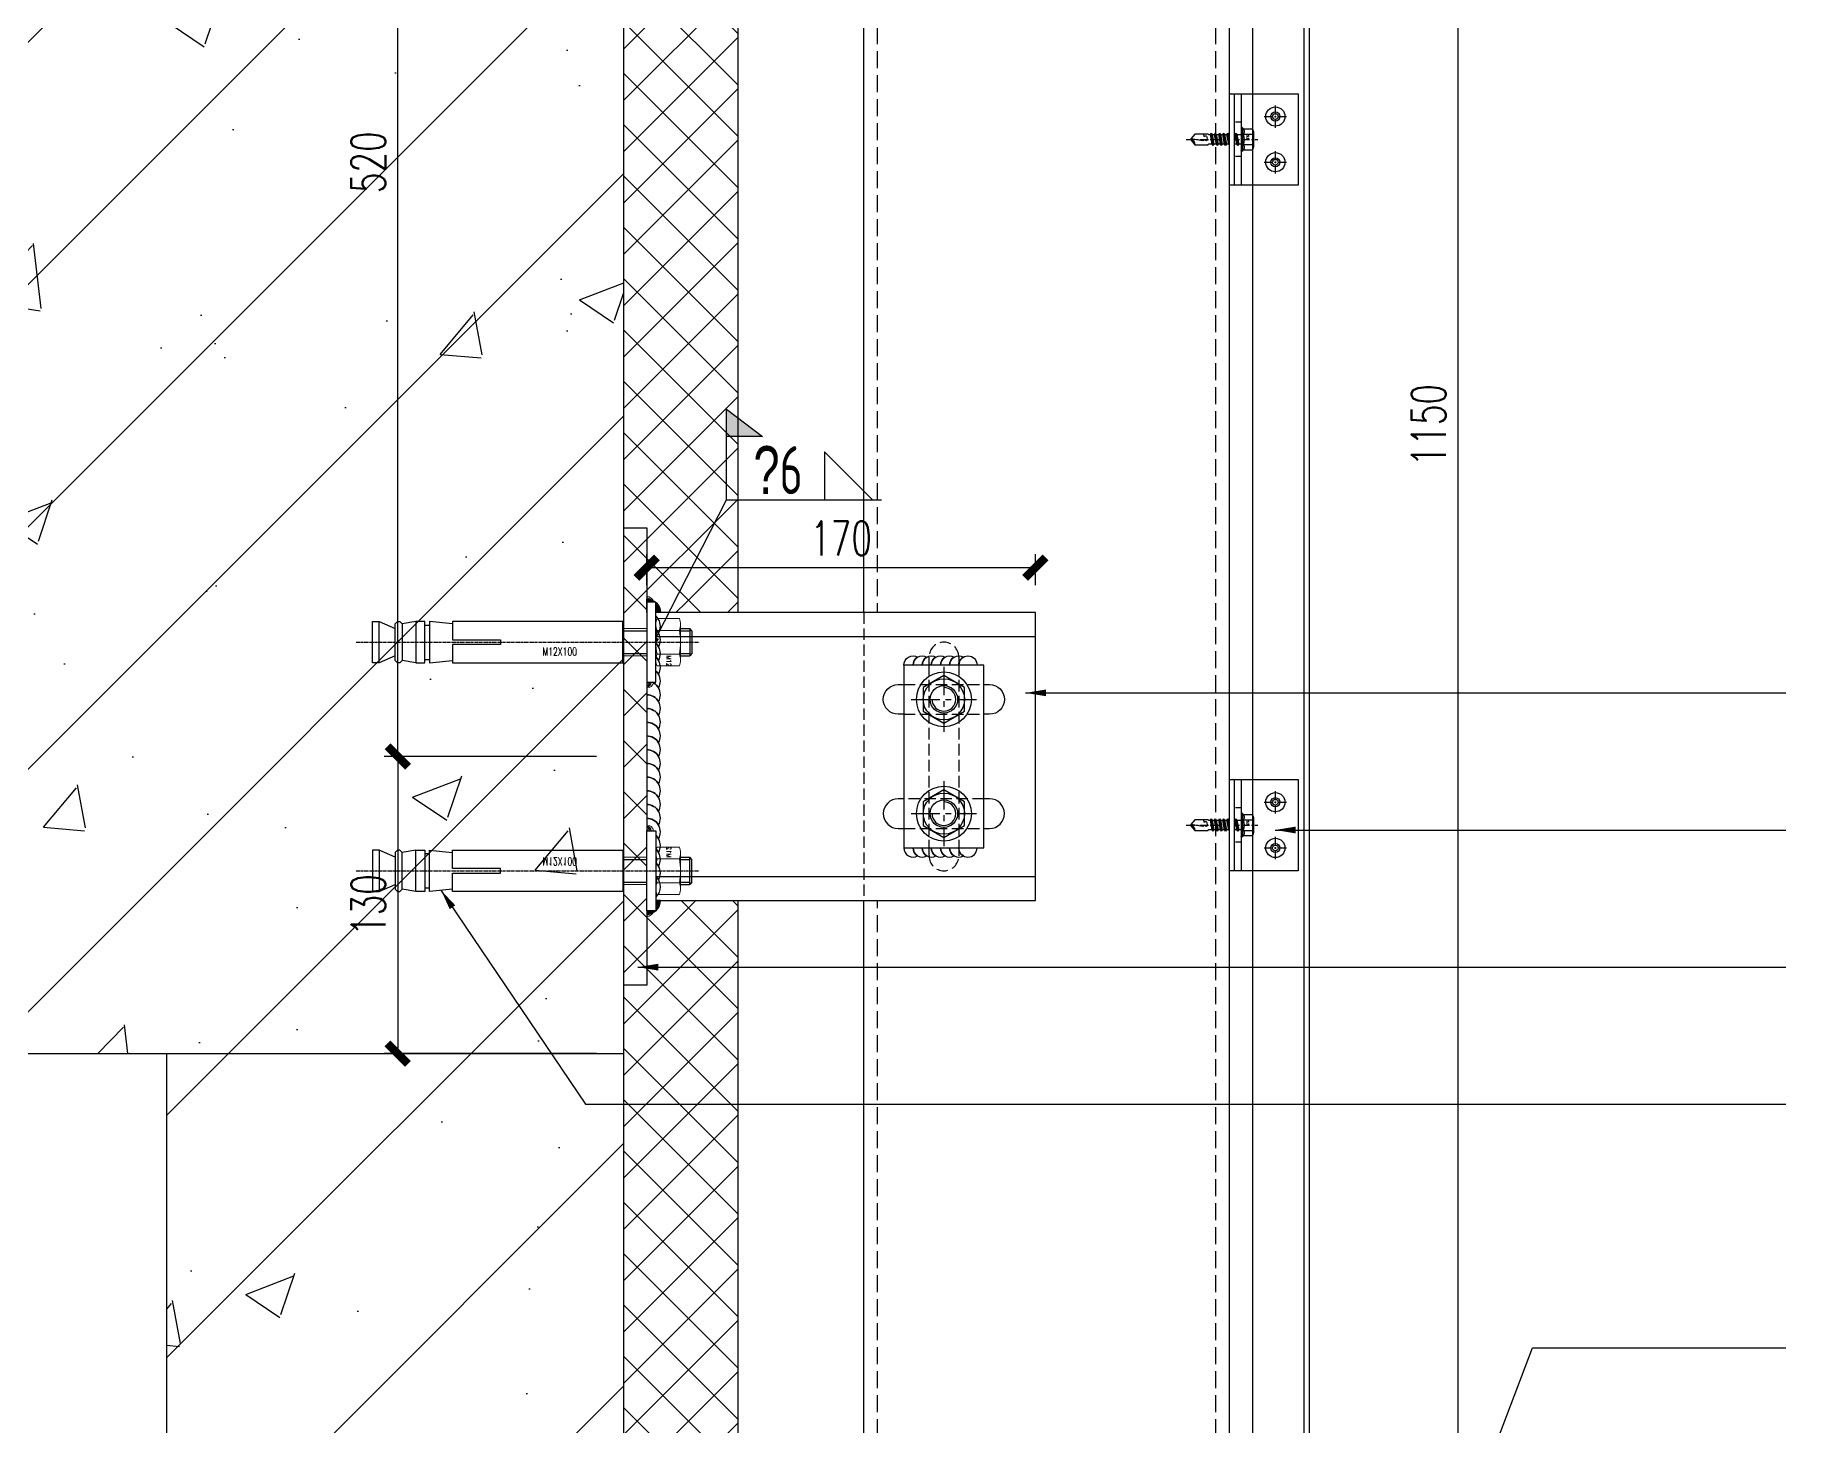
# Model space of a CAD drawing. Extents: x -160106 to 966792, y -663931 to 1550022.
# Drawn here: x -65094 to -64328, y -98717 to -98109 of the extents above; entities that cross this region are included whole.
import ezdxf
from ezdxf.enums import TextEntityAlignment as Align
from ezdxf.xclip import XClip

# ---------------------------------------------------------------- set-up
doc = ezdxf.new("R2010")
doc.units = 0
for name, pattern in [('CENTER', [2, 1.25, -0.25, 0.25, -0.25]), ('ZN-CENTER', [2, 1.25, -0.25, 0.25, -0.25]), ('ZN-DASH', [0.35, 0.25, -0.1])]:
    doc.linetypes.add(name, pattern=pattern)
for name, color, linetype in [('!ZN1-填充-8', 8, 'Continuous'), ('!ZN1-标注-173', 173, 'Continuous'), ('!ZN3-铝板幕墙-3', 3, 'Continuous'), ('!ZN4-焊缝-8', 8, 'Continuous'), ('!ZN4-辅助材料-1', 1, 'Continuous'), ('!ZN4-配件-11', 11, 'Continuous'), ('!ZN5-钢材投影-40', 40, 'Continuous'), ('!ZN5-铝材投影-112', 112, 'Continuous'), ('!ZN6-虚线-8', 8, 'ZN-DASH'), ('!ZN6-轴线-1', 1, 'ZN-CENTER'), ('0-钢材投影', 40, 'Continuous'), ('11紧固件', 11, 'Continuous'), ('11配件', 11, 'Continuous'), ('20剖面图$0$PUB_HATCH', 8, 'Continuous'), ('40钢材投影', 40, 'Continuous'), ('AS-WALL', 40, 'Continuous'), ('DIM', 173, 'Continuous'), ('DOTE', 1, 'CENTER'), ('Fill', 8, 'Continuous'), ('五金配件', 11, 'Continuous')]:
    doc.layers.add(name, color=color, linetype=linetype)
doc.layers.add('welding', color=1, linetype='Continuous', lineweight=18)
doc.styles.add('DHTEXT-1', font='ROMANS.shx', dxfattribs={"width": 0.7, "bigfont": 'CHINESE.shx'})
doc.styles.add('FS', font='simplex.shx', dxfattribs={"width": 0.7, "height": 5, "bigfont": 'TSSDCHN.SHX'})
doc.styles.add('HZ_TS_0.7', font='TSSDENG', dxfattribs={"width": 0.7, "bigfont": 'HZTXT'})
doc.dimstyles.new('ZN6', dxfattribs={"dimscale": 6, "dimtxt": 2.5, "dimasz": 1.5, "dimexe": 1, "dimexo": 2, "dimgap": 0.9, "dimtad": 1, "dimdec": 0, "dimdsep": 46, "dimtxsty": 'DHTEXT-1', "dimblk": 'ARCHTICK', "dimcen": 2.5, "dimclrd": 173, "dimclre": 173, "dimclrt": 7, "dimazin": 2, "dimtfac": 1, "dimtdec": 1, "dimtix": 1, "dimtmove": 2, "dimatfit": 3, "dimfxl": 0, "dimtolj": 1, "dimtzin": 0, "dimarcsym": 0})

# ---------------------------------------------------------------- blocks, each defined once
blk = doc.blocks.new('20250826163843')
at = {"layer": '!ZN3-铝板幕墙-3'}
for points in [[(-2725, -225), (305, -225), (305, 292.53)], [(-2702.5, -247.5), (327.5, -247.5), (327.5, 292.53)], [(-2700, -250), (330, -250), (330, 295.03)]]:
    blk.add_lwpolyline(points, dxfattribs=at)
blk = doc.blocks.new('*U1991')
at = {"color": 0, "linetype": 'ZN-CENTER', "ltscale": 3}
blk.add_line((24, 0), (-7.28, 0), dxfattribs=at)
at = {"ltscale": 10}
for p, q in [((-5.45, -3.46), (-5.45, 3.46)), ((-1.02, 4.62), (-4.95, 4.62)), ((-1.02, 2.31), (-4.95, 2.31)), ((-0.55, -5.12), (-0.55, 5.12)), ((-0.17, 5.48), (0, 4.84)), ((0, -4.84), (0, 4.84)), ((0, 2.08), (14.29, 2.08)), ((1.42, 2.73), (2.2, -2.73)), ((3.22, 2.73), (4, -2.73)), ((5.02, 2.73), (5.8, -2.73)), ((6.82, 2.73), (7.6, -2.73)), ((8.62, 2.73), (9.4, -2.73)), ((10.42, 2.73), (11.2, -2.73)), ((12.22, 2.73), (13, -2.73)), ((-1.02, -2.31), (-4.95, -2.31)), ((-1.02, -4.62), (-4.95, -4.62)), ((-0.17, -5.48), (0, -4.84)), ((14.29, -2.09), (0, -2.09))]:
    blk.add_line(p, q, dxfattribs=at)
for points in [[(1.83, -2.09), (1.05, 2.08), (1.42, 2.73), (1.79, 2.08), (2.57, -2.09), (2.2, -2.73)], [(3.63, -2.09), (2.85, 2.08), (3.22, 2.73), (3.59, 2.08), (4.37, -2.09), (4, -2.73)], [(5.43, -2.09), (4.65, 2.08), (5.02, 2.73), (5.39, 2.08), (6.17, -2.09), (5.8, -2.73)], [(7.23, -2.09), (6.45, 2.08), (6.82, 2.73), (7.19, 2.08), (7.97, -2.09), (7.6, -2.73)], [(9.03, -2.09), (8.25, 2.08), (8.62, 2.73), (8.99, 2.08), (9.77, -2.09), (9.4, -2.73)], [(10.83, -2.09), (10.05, 2.08), (10.42, 2.73), (10.79, 2.08), (11.57, -2.09), (11.2, -2.73)], [(12.63, -2.09), (11.85, 2.08), (12.22, 2.73), (12.59, 2.08), (13.37, -2.09), (13, -2.73)]]:
    blk.add_lwpolyline(points, close=True, dxfattribs=at)
for points in [[(14.29, -2.09, -0.414214), (14.45, -2.24), (14.45, -2.32), (20.18, -2.32), (22, -0.26), (22, 0.26), (20.18, 2.32), (14.45, 2.32), (14.45, 2.24, -0.414214), (14.29, 2.08)], [(16.51, -2.32), (16.36, -1.2), (15.83, -1.52, -0.530462), (15.03, -1.17), (14.81, 0.1, -0.651316), (15.47, 0.54), (16, 0.21), (16.77, 0.66), (22, -0.26, -0.201226), (20.18, 2.32)]]:
    blk.add_lwpolyline(points, format="xyb", dxfattribs=at)
for centre, radius, start, end in [((-3.87, 3.46), 1.58, 133.17355, 226.82645), ((0.13, 0), 5.58, 155.5673, 204.4327), ((0.07, 3.46), 1.58, 133.17355, 226.82645), ((4.07, 0), 5.58, 155.5673, 204.4327), ((7.48, -2.87), 11.32, 132.49215, 138.60636), ((-3.87, -3.46), 1.58, 133.17355, 226.82645), ((0.07, -3.46), 1.58, 133.17355, 226.82645), ((7.48, 2.87), 11.32, 221.39356, 227.50785)]:
    blk.add_arc(centre, radius, start, end, dxfattribs=at)
at = {"layer": 'Defpoints', "color": 0, "ltscale": 10, "style": 'DHTEXT-1', "width": 0.7}
blk.add_text('5.5', height=1, rotation=90, dxfattribs=at).set_placement((-2.46, -0.93), align=Align.CENTER)
blk = doc.blocks.new('*U2070')
at = {"color": 0, "linetype": 'CENTER', "ltscale": 3}
for p, q in [((4.88, 0), (-4.88, 0)), ((0, 4.88), (0, -4.88))]:
    blk.add_line(p, q, dxfattribs=at)
at = {"linetype": 'ByBlock', "ltscale": 10}
for radius in [4.2, 2, 1.23]:
    blk.add_circle((0, 0), radius, dxfattribs=at)
blk = doc.blocks.new('*U2372')
at = {"ltscale": 0.125}
blk.add_wipeout([(-20, -30), (20, -30), (20, -5), (-20, -5)], dxfattribs=at).dxf.layer = '!ZN6-虚线-8'
at = {"layer": '!ZN1-填充-8'}
h = blk.add_hatch(dxfattribs=at)
h.set_pattern_fill('NET3', color=256, scale=0.75, angle=180, style=0)
h.set_pattern_definition([(180, (-1731.706, 294.7402), (-3e-16, -2.38125), []), (240, (-1731.706, 294.7402), (2.062223, -1.190625), []), (300, (-1731.706, 294.7402), (2.062223, 1.190625), [])])
h.paths.add_polyline_path([(20, 0), (-20, 0), (-20, -2), (20, -2)])
at = {"layer": '!ZN5-铝材投影-112'}
blk.add_lwpolyline([(20, -2), (-20, -2), (-20, -30), (20, -30)], close=True, dxfattribs=at)
at = {"layer": '!ZN6-虚线-8', "linetype": 'ZN-DASH', "ltscale": 10}
for p, q in [((-7.5, -5), (-7.5, -2)), ((7.5, -5), (7.5, -2))]:
    blk.add_line(p, q, dxfattribs=at)
at = {"layer": '!ZN6-虚线-8', "color": 8, "linetype": 'ZN-DASH', "ltscale": 20}
blk.add_line((-20, -10), (20, -10), dxfattribs=at)
at = {"layer": '!ZN4-配件-11', "color": 1, "xscale": -1, "rotation": 270}
for name, p in [('*U1991', (0, -5)), ('*U2070', (-10, -20)), ('*U2070', (10, -20))]:
    blk.add_blockref(name, p, dxfattribs=at)
at = {"ltscale": 0.25}
blk.add_wipeout([(20, 0), (20, -2), (-20, -2), (-20, 0)], dxfattribs=at).dxf.layer = '!ZN4-辅助材料-1'
at = {"layer": '!ZN4-辅助材料-1'}
blk.add_lwpolyline([(20, 0), (-20, 0), (-20, -2), (20, -2)], close=True, dxfattribs=at)
at = {"layer": '!ZN5-铝材投影-112', "ltscale": 0.25}
blk.add_line((-20, -5), (20, -5), dxfattribs=at)
blk = doc.blocks.new('*U3384')
at = {"layer": '!ZN3-铝板幕墙-3'}
blk.add_line((-13.5, -5), (-1134, -5), dxfattribs=at)
blk.add_lwpolyline([(-1134, -30), (-10, -30, 0.414214), (-8, -28), (-8, -5), (-10.5, -5), (-10.5, -27, -0.414214), (-11, -27.5), (-1134, -27.5)], format="xyb", dxfattribs=at)
blk = doc.blocks.new('*U3389')
at = {"linetype": 'ZN-DASH', "ltscale": 20}
blk.add_wipeout([(-170, -63), (0, -63), (0, 63), (-170, 63)], dxfattribs=at).dxf.layer = '!ZN6-虚线-8'
at = {"layer": '!ZN4-焊缝-8', "ltscale": 0.1}
h = blk.add_hatch(color=256, dxfattribs=at)
edge = h.paths.add_edge_path()
edge.add_line((-164, 63), (-170, 63))
edge.add_line((-170, 63), (-170, 69))
edge.add_arc((-170, 63), 6, 0, 90, ccw=False)
h = blk.add_hatch(color=256, dxfattribs=at)
edge = h.paths.add_edge_path()
edge.add_line((-164, -63), (-170, -63))
edge.add_line((-170, -63), (-170, -69))
edge.add_arc((-170, -63), 6, 270, 360)
for points in [[(-164, 63), (-170, 63), (-170, 69, -0.414214)], [(-164, -63), (-170, -63), (-170, -69, 0.414214)]]:
    blk.add_lwpolyline(points, format="xyb", close=True, dxfattribs=at)
at = {"layer": '!ZN4-焊缝-8', "color": 8, "ltscale": 20}
blk.add_lwpolyline([(-170, -63, 1), (-170, -51, -0.267949), (-164.8, -54, 0.57735), (-170, -45, -0.267949), (-164.8, -48, 0.57735), (-170, -39, -0.267949), (-164.8, -42, 0.57735), (-170, -33, -0.267949), (-164.8, -36, 0.57735), (-170, -27, -0.267949), (-164.8, -30, 0.57735), (-170, -21, -0.267949), (-164.8, -24, 0.57735), (-170, -15, -0.267949), (-164.8, -18, 0.57735), (-170, -9, -0.267949), (-164.8, -12, 0.57735), (-170, -3, -0.267949), (-164.8, -6, 0.57735), (-170, 3, -0.267949), (-164.8, 0, 0.57735), (-170, 9, -0.267949), (-164.8, 6, 0.57735), (-170, 15, -0.267949), (-164.8, 12, 0.57735), (-170, 21, -0.267949), (-164.8, 18, 0.57735), (-170, 27, -0.267949), (-164.8, 24, 0.57735), (-170, 33, -0.267949), (-164.8, 30, 0.57735), (-170, 39, -0.267949), (-164.8, 36, 0.57735), (-170, 45, -0.267949), (-164.8, 42, 0.57735), (-170, 51, -0.267949), (-164.8, 48, 0.57735), (-170, 57, -0.267949), (-164.8, 54, 0.57735), (-170, 63)], format="xyb", dxfattribs=at)
at = {"layer": '!ZN4-焊缝-8', "ltscale": 0.1}
for points in [[(-57.5, 40, -0.57735), (-51.5, 43.46, 0.267949), (-53.5, 40, -0.57735), (-47.5, 43.46, 0.267949), (-49.5, 40, -0.57735), (-43.5, 43.46, 0.267949), (-45.5, 40, -0.57735), (-39.5, 43.46, 0.267949), (-41.5, 40, -0.57735), (-35.5, 43.46, 0.267949), (-37.5, 40, -0.57735), (-31.5, 43.46, 0.267949), (-33.5, 40, -1), (-25.5, 40, -1)], [(-57.5, -40, 0.57735), (-51.5, -43.46, -0.267949), (-53.5, -40, 0.57735), (-47.5, -43.46, -0.267949), (-49.5, -40, 0.57735), (-43.5, -43.46, -0.267949), (-45.5, -40, 0.57735), (-39.5, -43.46, -0.267949), (-41.5, -40, 0.57735), (-35.5, -43.46, -0.267949), (-37.5, -40, 0.57735), (-31.5, -43.46, -0.267949), (-33.5, -40, 1), (-25.5, -40, 1)]]:
    blk.add_lwpolyline(points, format="xyb", dxfattribs=at)
at = {"layer": '!ZN4-配件-11', "linetype": 'ByBlock', "ltscale": 10}
for points in [[(-31, 30.2), (-40, 35.39), (-49, 30.2), (-49, 19.8), (-40, 14.61), (-31, 19.8)], [(-31, -19.8), (-40, -14.61), (-49, -19.8), (-49, -30.2), (-40, -35.39), (-31, -30.2)]]:
    blk.add_lwpolyline(points, close=True, dxfattribs=at)
for centre, radius in [((-40, 25), 12), ((-40, 25), 9), ((-40, 25), 6), ((-40, -25), 12), ((-40, -25), 9), ((-40, -25), 6)]:
    blk.add_circle(centre, radius, dxfattribs=at)
for centre in [(-40, 25), (-40, -25)]:
    blk.add_arc(centre, 5.19, 180, 90, dxfattribs=at)
at = {"layer": '!ZN5-钢材投影-40'}
for p, q in [((-170, 52.44), (0, 52.44)), ((-170, -52.44), (0, -52.44))]:
    blk.add_line(p, q, dxfattribs=at)
for points in [[(-170, -63), (0, -63), (0, 63), (-170, 63)], [(-57.5, -40), (-22.5, -40), (-22.5, 40), (-57.5, 40), (-57.5, -40)]]:
    blk.add_lwpolyline(points, close=True, dxfattribs=at)
for points in [[(-57.5, 18.5), (-60, 18.5, -1), (-60, 31.5), (-57.5, 31.5)], [(-22.5, 31.5), (-20, 31.5, -1), (-20, 18.5), (-22.5, 18.5)], [(-57.5, -18.5), (-60, -18.5, 1), (-60, -31.5), (-57.5, -31.5)], [(-22.5, -31.5), (-20, -31.5, 1), (-20, -18.5), (-22.5, -18.5)]]:
    blk.add_lwpolyline(points, format="xyb", dxfattribs=at)
at = {"layer": '!ZN6-虚线-8', "linetype": 'ZN-DASH', "ltscale": 20}
for p, q in [((-75, 63), (-75, -63)), ((-57.5, 31.5), (-22.5, 31.5)), ((-57.5, 18.5), (-22.5, 18.5)), ((-22.5, -18.5), (-57.5, -18.5)), ((-57.5, -31.5), (-22.5, -31.5))]:
    blk.add_line(p, q, dxfattribs=at)
blk.add_lwpolyline([(-33.5, 40.5), (-33.5, -41.5), (-33.5, -43.5, -1), (-46.5, -43.5), (-46.5, -41.5), (-46.5, 40.5), (-46.5, 43.5, -1), (-33.5, 43.5)], format="xyb", close=True, dxfattribs=at)
at = {"layer": '!ZN6-轴线-1', "color": 1, "linetype": 'ZN-CENTER', "ltscale": 10}
for p, q in [((-40, 39.27), (-40, 10.73)), ((-54.27, 25), (-25.73, 25)), ((-40, -10.73), (-40, -39.27)), ((-54.27, -25), (-25.73, -25))]:
    blk.add_line(p, q, dxfattribs=at)
blk = doc.blocks.new('ZQM12X100')
at = {"layer": '11紧固件', "lineweight": 9, "ltscale": 2}
for p, q in [((-7.79, 14.8), (7.79, 14.8)), ((-9, -10.5), (-8.5, -10)), ((-8.5, -10), (8.5, -10)), ((9, -10.5), (8.5, -10))]:
    blk.add_line(p, q, dxfattribs=at)
for centre, radius, start, end in [((-7.79, 7.8), 7, 68.21321, 111.78679), ((0, -12.45), 27.25, 79.00727, 100.99273), ((7.79, 7.8), 7, 68.21321, 111.78679)]:
    blk.add_arc(centre, radius, start, end, dxfattribs=at)
at = {"layer": '11配件'}
for points in [[(9, -10.5), (-9, -10.5), (-9, -85), (-1, -85), (-1, -64), (1, -64), (1, -85), (9, -85), (9, -10.5)], [(-8, -85), (-9, -95), (9, -95), (8, -85)], [(-9, -101), (9, -101), (9, -97), (-9, -97), (-9, -101), (-8, -107)], [(-7.5, -97), (-7.5, -95)], [(7.5, -97), (7.5, -95)], [(9, -101), (8, -107), (9, -108), (9, -109), (8, -110), (-8, -110), (-9, -109), (-9, -108), (-8, -107), (8, -107)], [(6, -110), (9, -117), (9, -120), (-9, -120), (-9, -117), (-6, -110)], [(9, -117), (-9, -117)]]:
    blk.add_lwpolyline(points, dxfattribs=at)
at = {"layer": 'Fill'}
for p, q in [((-4.98, 14.8), (-4.98, 18.8)), ((4.97, 14.8), (4.97, 18.8))]:
    blk.add_line(p, q, dxfattribs=at)
at = {"layer": '五金配件'}
for p, q in [((-4.98, 19.8), (-5.98, 18.8)), ((-5.98, 18.8), (5.97, 18.8)), ((-5.98, 14.8), (-5.98, 18.8)), ((-4.98, 19.8), (4.97, 19.8)), ((4.97, 19.8), (5.97, 18.8)), ((5.97, 14.8), (5.97, 18.8))]:
    blk.add_line(p, q, dxfattribs=at)
at = {"layer": '11紧固件', "lineweight": 9, "ltscale": 2, "style": 'FS', "width": 0.8}
blk.add_text('M12', height=2, dxfattribs=at).set_placement((8.19, 9.64), align=Align.MIDDLE)
at = {"layer": 'Defpoints', "color": 1, "style": 'DHTEXT-1', "width": 0.7}
blk.add_text('M12X100', height=3.5, rotation=90, dxfattribs=at).set_placement((5.83, -45.61))
blk.add_wipeout([(17.5, 0), (17.5, 4), (-17.5, 4), (-17.5, 0)]).dxf.layer = '40钢材投影'
at = {"layer": '11紧固件', "lineweight": 9, "ltscale": 2}
for p, q in [((-10.39, 4.5), (-10.39, 14.3)), ((-5.2, 4.5), (-5.2, 14.3)), ((5.2, 4.5), (5.2, 14.3)), ((10.39, 4.5), (10.39, 14.3)), ((-9.2, 4), (9.2, 4)), ((-7.79, 4), (7.79, 4)), ((-5.98, -10), (-5.98, 0)), ((5.97, -10), (5.97, 0))]:
    blk.add_line(p, q, dxfattribs=at)
for centre, radius, start, end in [((-7.79, 11), 7, 248.21321, 291.78679), ((0, 31.25), 27.25, 259.00727, 280.99273), ((7.79, 11), 7, 248.21321, 291.78679)]:
    blk.add_arc(centre, radius, start, end, dxfattribs=at)
at = {"layer": '40钢材投影'}
blk.add_lwpolyline([(17.5, 0), (17.5, 4), (-17.5, 4), (-17.5, 0)], close=True, dxfattribs=at)
at = {"layer": 'DOTE'}
blk.add_line((0, -127.11), (0, 23.01), dxfattribs=at)
at = {"layer": 'Fill'}
for p, q in [((-4.98, -10), (-4.98, 0)), ((4.97, -10), (4.97, 0))]:
    blk.add_line(p, q, dxfattribs=at)
at = {"layer": 'welding', "color": 8}
for points in [[(-17.5, 0.5, 0.414214), (-18, 0)], [(19, 0, 0.414214), (17.5, 1.5)], [(18.5, 0, 0.414214), (17.5, 1)], [(18, 0, 0.414214), (17.5, 0.5)]]:
    blk.add_lwpolyline(points, format="xyb", dxfattribs=at)
for centre, radius, start, end in [((-17.03, 0.07), 2.97, 99.0812, 181.30766), ((-17.5, 0), 2, 90, 180), ((-17.5, 0), 1.5, 90, 180), ((-17.5, 0), 1, 90, 180), ((17.03, 0.07), 2.97, 358.69234, 80.9188), ((17.5, 0), 2, 0, 90)]:
    blk.add_arc(centre, radius, start, end, dxfattribs=at)
blk = doc.blocks.new('A$C56504be4')
at = {"layer": '11紧固件', "rotation": 270}
blk.add_blockref('ZQM12X100', (10, 50), dxfattribs=at)
at = {"layer": '0-钢材投影', "ltscale": 10}
blk.add_lwpolyline([(10, 100), (10, -100), (0, -100), (0, 100)], close=True, dxfattribs=at)
at = {"layer": '11紧固件', "xscale": -1, "rotation": 270}
blk.add_blockref('ZQM12X100', (10, -50), dxfattribs=at)
blk = doc.blocks.new('_ArchTick')
at = {"color": 0, "linetype": 'ByBlock', "const_width": 0.4}
blk.add_lwpolyline([(-0.5, -0.5), (0.5, 0.5)], dxfattribs=at)
blk = doc.blocks.new('*D3391')
at = {"layer": 'Defpoints', "color": 0, "ltscale": 60, "transparency": 16777216}
for p in [(-64536.56, -97704.2), (-64471.66, -97704.2), (-64536.56, -98854.2)]:
    blk.add_point(p, dxfattribs=at)
at = {"layer": 'DIM', "color": 173, "linetype": 'ByBlock', "lineweight": -2, "ltscale": 60, "transparency": 16777216}
for p, q in [((-64524.56, -97704.2), (-64465.66, -97704.2)), ((-64471.66, -98854.2), (-64471.66, -97704.2)), ((-64524.56, -98854.2), (-64465.66, -98854.2))]:
    blk.add_line(p, q, dxfattribs=at)
at = {"layer": 'DIM', "color": 173, "lineweight": -2, "ltscale": 60, "transparency": 16777216, "xscale": 9, "yscale": 9, "zscale": 9}
for p, rotation in [((-64471.66, -97704.2), 90), ((-64471.66, -98854.2), 270)]:
    blk.add_blockref('_ArchTick', p, dxfattribs=dict(at, rotation=rotation))
at = {"layer": 'DIM', "color": 7, "ltscale": 60, "transparency": 16777216, "insert": (-64484.56, -98279.2), "char_height": 15, "attachment_point": 5, "rotation": 90, "style": 'DHTEXT-1'}
blk.add_mtext('\\A1;1150', dxfattribs=at)
blk = doc.blocks.new('*D3407')
at = {"layer": 'Defpoints', "color": 0, "ltscale": 60, "transparency": 16777216}
for p in [(-64935.46, -97904.2), (-64846.56, -97904.2), (-64836.56, -98424.2)]:
    blk.add_point(p, dxfattribs=at)
at = {"layer": 'DIM', "color": 173, "linetype": 'ByBlock', "lineweight": -2, "ltscale": 60, "transparency": 16777216}
for p, q in [((-64858.56, -97904.2), (-64941.46, -97904.2)), ((-64935.46, -98424.2), (-64935.46, -97904.2)), ((-64848.56, -98424.2), (-64941.46, -98424.2))]:
    blk.add_line(p, q, dxfattribs=at)
at = {"layer": 'DIM', "color": 173, "lineweight": -2, "ltscale": 60, "transparency": 16777216, "xscale": 9, "yscale": 9, "zscale": 9}
for p, rotation in [((-64935.46, -97904.2), 90), ((-64935.46, -98424.2), 270)]:
    blk.add_blockref('_ArchTick', p, dxfattribs=dict(at, rotation=rotation))
at = {"layer": 'DIM', "color": 7, "ltscale": 60, "transparency": 16777216, "insert": (-64948.36, -98164.2), "char_height": 15, "attachment_point": 5, "rotation": 90, "style": 'DHTEXT-1'}
blk.add_mtext('\\A1;520', dxfattribs=at)
blk = doc.blocks.new('中南-角焊缝符号左')
blk.add_hatch(color=8).paths.add_polyline_path([(0, 6.63), (-2.63, 4.63), (0, 4.63)])
for p, q in [((0, 6.63), (-2.63, 4.63)), ((0, 0), (0, 6.63)), ((-2.63, 4.63), (0, 4.63)), ((-7.13, 3.5), (-10.63, 0)), ((-7.13, 3.5), (-7.13, 0))]:
    blk.add_line(p, q)
at = {"ltscale": 30}
blk.add_line((0, 0), (-11.29, 0), dxfattribs=at)
at = {"color": 0, "style": 'HZ_TS_0.7', "width": 0.7, "flags": 8}
blk.add_attdef('HF', text='', height=3.5, dxfattribs=at).set_placement((-2.45, 2.18), align=Align.MIDDLE_RIGHT)
blk = doc.blocks.new('*D3410')
at = {"layer": 'Defpoints', "color": 0, "ltscale": 60, "transparency": 16777216}
for p in [(-64826.56, -98341.61), (-64826.56, -98361.2), (-64656.56, -98361.2)]:
    blk.add_point(p, dxfattribs=at)
at = {"layer": 'DIM', "color": 173, "linetype": 'ByBlock', "lineweight": -2, "ltscale": 60, "transparency": 16777216}
for p, q in [((-64826.56, -98349.2), (-64826.56, -98335.61)), ((-64656.56, -98349.2), (-64656.56, -98335.61)), ((-64656.56, -98341.61), (-64826.56, -98341.61))]:
    blk.add_line(p, q, dxfattribs=at)
at = {"layer": 'DIM', "color": 173, "lineweight": -2, "ltscale": 60, "transparency": 16777216, "xscale": 9, "yscale": 9, "zscale": 9, "rotation": 180}
blk.add_blockref('_ArchTick', (-64826.56, -98341.61), dxfattribs=at)
at = {"layer": 'DIM', "color": 173, "lineweight": -2, "ltscale": 60, "transparency": 16777216, "xscale": 9, "yscale": 9, "zscale": 9}
blk.add_blockref('_ArchTick', (-64656.56, -98341.61), dxfattribs=at)
at = {"layer": 'DIM', "color": 7, "ltscale": 60, "transparency": 16777216, "insert": (-64741.56, -98328.71), "char_height": 15, "attachment_point": 5, "style": 'DHTEXT-1'}
blk.add_mtext('\\A1;170', dxfattribs=at)
blk = doc.blocks.new('*D3411')
at = {"layer": 'Defpoints', "color": 0, "ltscale": 60, "transparency": 16777216}
for p in [(-64836.56, -98424.2), (-64935.46, -98554.2), (-64836.56, -98554.2)]:
    blk.add_point(p, dxfattribs=at)
at = {"layer": 'DIM', "color": 173, "linetype": 'ByBlock', "lineweight": -2, "ltscale": 60, "transparency": 16777216}
for p, q in [((-64848.56, -98424.2), (-64941.46, -98424.2)), ((-64935.46, -98424.2), (-64935.46, -98554.2)), ((-64848.56, -98554.2), (-64941.46, -98554.2))]:
    blk.add_line(p, q, dxfattribs=at)
at = {"layer": 'DIM', "color": 173, "lineweight": -2, "ltscale": 60, "transparency": 16777216, "xscale": 9, "yscale": 9, "zscale": 9}
for p, rotation in [((-64935.46, -98424.2), 90), ((-64935.46, -98554.2), 270)]:
    blk.add_blockref('_ArchTick', p, dxfattribs=dict(at, rotation=rotation))
at = {"layer": 'DIM', "color": 7, "ltscale": 60, "transparency": 16777216, "insert": (-64948.36, -98489.2), "char_height": 15, "attachment_point": 5, "rotation": 90, "style": 'DHTEXT-1'}
blk.add_mtext('\\A1;130', dxfattribs=at)

msp = doc.modelspace()

# ---------------------------------------------------------------- hatches: boundary and pattern name
at = {"layer": '!ZN1-填充-8'}
h = msp.add_hatch(dxfattribs=at)
h.set_pattern_fill('ANSI37', color=256, scale=10, angle=90, style=0)
h.set_pattern_definition([(135, (-64415.416, -98232.274), (-11.22532, -11.22532), []), (225, (-64415.416, -98232.274), (11.22532, -11.22532), [])])
h.paths.add_polyline_path([(-64786.56, -97404.03), (-64836.56, -97404.03), (-64836.56, -99054.2), (-64786.56, -99054.2)])
at = {"layer": '20剖面图$0$PUB_HATCH'}
h = msp.add_hatch(dxfattribs=at)
h.set_pattern_fill('钢筋混凝土', color=256, scale=30, style=0)
h.set_pattern_definition([(45, (1589176.496, -673451.65), (-53.0330086, 53.0330086), []), (50, (1589176.5, -673451.65), (215.178055, -18.82564), [22.5, -247.5]), (355, (1589176.5, -673451.65), (-41.6254, 225.65764), [18, -198]), (100.4514, (1589194.43, -673453.22), (173.552815, 206.831863), [19.122057, -210.342634]), (46.1842, (1589176.5, -673391.65), (320.172315, -49.655704), [33.75, -371.25]), (96.6356, (1589203.18, -673395.8), (280.39881, 292.23536), [28.683086, -315.5139]), (351.1842, (1589176.5, -673391.65), (280.398584, 292.23558), [27, -297]), (21, (1589206.5, -673406.65), (179.072116, -120.785667), [22.5, -247.5]), (326, (1589206.5, -673406.65), (72.9946, 217.545014), [18, -198]), (71.4514, (1589221.42, -673416.72), (252.066789, 96.75915), [19.122057, -210.342634]), (37.5, (1589176.496, -673451.65), (3.6479566, 99.868156), [0, -195.6, 0, -201, 0, -198.75]), (7.5, (1589176.5, -673451.65), (78.920861, 118.3235136), [0, -114.6, 0, -191.1, 0, -75.75]), (327.5, (1589109.596, -673451.65), (160.146731, -6.7664615), [0, -75, 0, -234, 0, -310.5]), (317.5, (1589079.6, -673451.65), (174.955851, 30.031495), [0, -97.5, 0, -155.4, 0, -220.5])])
h.paths.add_polyline_path([(-65668.7, -97754.2), (-65668.7, -97874.2), (-65136.56, -97874.2), (-65136.56, -98554.2), (-65036.56, -98554.2), (-65036.56, -99054.2), (-64836.56, -99054.2), (-64836.56, -98554.2), (-64836.56, -97754.2)])

# ---------------------------------------------------------------- linework, layer by layer
at = {"layer": '!ZN1-填充-8'}
msp.add_lwpolyline([(-64786.56, -99054.2), (-64786.56, -97404.03)], dxfattribs=at)
at = {"layer": '!ZN5-钢材投影-40'}
for points in [[(-64731.56, -99068.08), (-64731.56, -97404.03)], [(-64571.56, -99068.08), (-64571.56, -97404.03)]]:
    msp.add_lwpolyline(points, dxfattribs=at)
at = {"layer": '!ZN6-虚线-8', "ltscale": 30}
for points in [[(-64725.56, -99068.08), (-64725.56, -97404.03)], [(-64577.56, -99068.08), (-64577.56, -97404.03)]]:
    msp.add_lwpolyline(points, dxfattribs=at)
for p, q in [((-64836.56, -98554.2), (-64836.56, -97754.2)), ((-65136.56, -98554.2), (-64836.56, -98554.2))]:
    msp.add_line(p, q)
at = {"layer": 'AS-WALL'}
for p, q in [((-65036.56, -98554.2), (-65036.56, -99054.2)), ((-64836.56, -99054.2), (-64836.56, -98554.2))]:
    msp.add_line(p, q, dxfattribs=at)

# ---------------------------------------------------------------- block references
at = {"layer": '!ZN1-标注-173', "color": 7}
ref = msp.add_blockref('中南-角焊缝符号左', (-64791.64, -98311.97), dxfattribs=dict(at, xscale=-6, yscale=6, zscale=6))
ref.add_attrib('HF', '%%1376', dxfattribs={"layer": '0', "color": 0, "height": 21, "style": 'HZ_TS_0.7', "width": 0.7}).set_placement((-64758.3, -98298.91), align=Align.MIDDLE_RIGHT)
at = {"ltscale": 30}
ref = msp.add_blockref('20250826163843', (-65156.73, -98456.92), dxfattribs=at)
XClip(ref).set_block_clipping_path([(-2995.5729743011, -955.5801168493), (-1570.322854818, 271.5138241302)])

# ---------------------------------------------------------------- dimensions: what is measured, and where the dimension line sits
at = {"layer": 'DIM', "ltscale": 60}
for base, p1, p2, picture, middle in [((-64471.66, -97704.2), (-64536.56, -98854.2), (-64536.56, -97704.2), '*D3391', (-64484.56, -98279.2)), ((-64935.46, -97904.2), (-64836.56, -98424.2), (-64846.56, -97904.2), '*D3407', (-64948.36, -98164.2))]:
    dim = msp.add_linear_dim(base=base, p1=p1, p2=p2, angle=90, dimstyle='ZN6', dxfattribs=at)
    dim.commit()
    dim.dimension.update_dxf_attribs({"geometry": picture, "text_midpoint": middle})

# ---------------------------------------------------------------- leaders
at = {"layer": 'DIM'}
msp.add_leader([(-64509.45, -98867.68), (-64439.06, -98682.9), (-64328.2, -98682.9)], dimstyle='ZN6', dxfattribs=at)

# ---------------------------------------------------------------- next in the draw order: block references
at = {"xscale": -1, "rotation": 90}
for p in [(-64571.56, -98154.2), (-64571.56, -98454.2)]:
    msp.add_blockref('*U2372', p, dxfattribs=at)
at = {"ltscale": 20}
msp.add_blockref('*U3389', (-64656.56, -98424.2), dxfattribs=at)

# ---------------------------------------------------------------- next in the draw order: block references
at = {"rotation": 90}
msp.add_blockref('*U3384', (-64566.56, -97704.2), dxfattribs=at)

# ---------------------------------------------------------------- next in the draw order: leaders
at = {"layer": 'DIM', "ltscale": 60}
msp.add_leader([(-64826.56, -98380.18), (-64791.64, -98311.97)], dimstyle='ZN6', dxfattribs=at)
at = {"layer": 'DIM'}
for points in [[(-64660.84, -98396.36), (-64512.38, -98396.36), (-64328.2, -98396.36)], [(-64551.66, -98456.36), (-64439.06, -98456.36), (-64328.2, -98456.36)]]:
    msp.add_leader(points, dimstyle='ZN6', dxfattribs=at)

# ---------------------------------------------------------------- next in the draw order: block references
at = {"layer": 'DIM', "ltscale": 2000}
msp.add_blockref('A$C56504be4', (-64836.56, -98424.2), dxfattribs=at)

# ---------------------------------------------------------------- next in the draw order: dimensions: what is measured, and where the dimension line sits
at = {"layer": 'DIM', "ltscale": 60}
dim = msp.add_linear_dim(base=(-64826.56, -98341.61), p1=(-64656.56, -98361.2), p2=(-64826.56, -98361.2), dimstyle='ZN6', dxfattribs=at)
dim.commit()
dim.dimension.update_dxf_attribs({"geometry": '*D3410', "text_midpoint": (-64741.56, -98328.71)})
dim = msp.add_linear_dim(base=(-64935.46, -98554.2), p1=(-64836.56, -98424.2), p2=(-64836.56, -98554.2), angle=90, dimstyle='ZN6', dxfattribs=at)
dim.commit()
dim.dimension.update_dxf_attribs({"geometry": '*D3411', "text_midpoint": (-64948.36, -98489.2)})

# ---------------------------------------------------------------- next in the draw order: leaders
at = {"layer": 'DIM'}
for points in [[(-64916.56, -98482.7), (-64853.33, -98576.36), (-64328.2, -98576.36)], [(-64830.51, -98516.36), (-64512.38, -98516.36), (-64328.2, -98516.36)]]:
    msp.add_leader(points, dimstyle='ZN6', dxfattribs=at)

doc.saveas('drawing.dxf')
